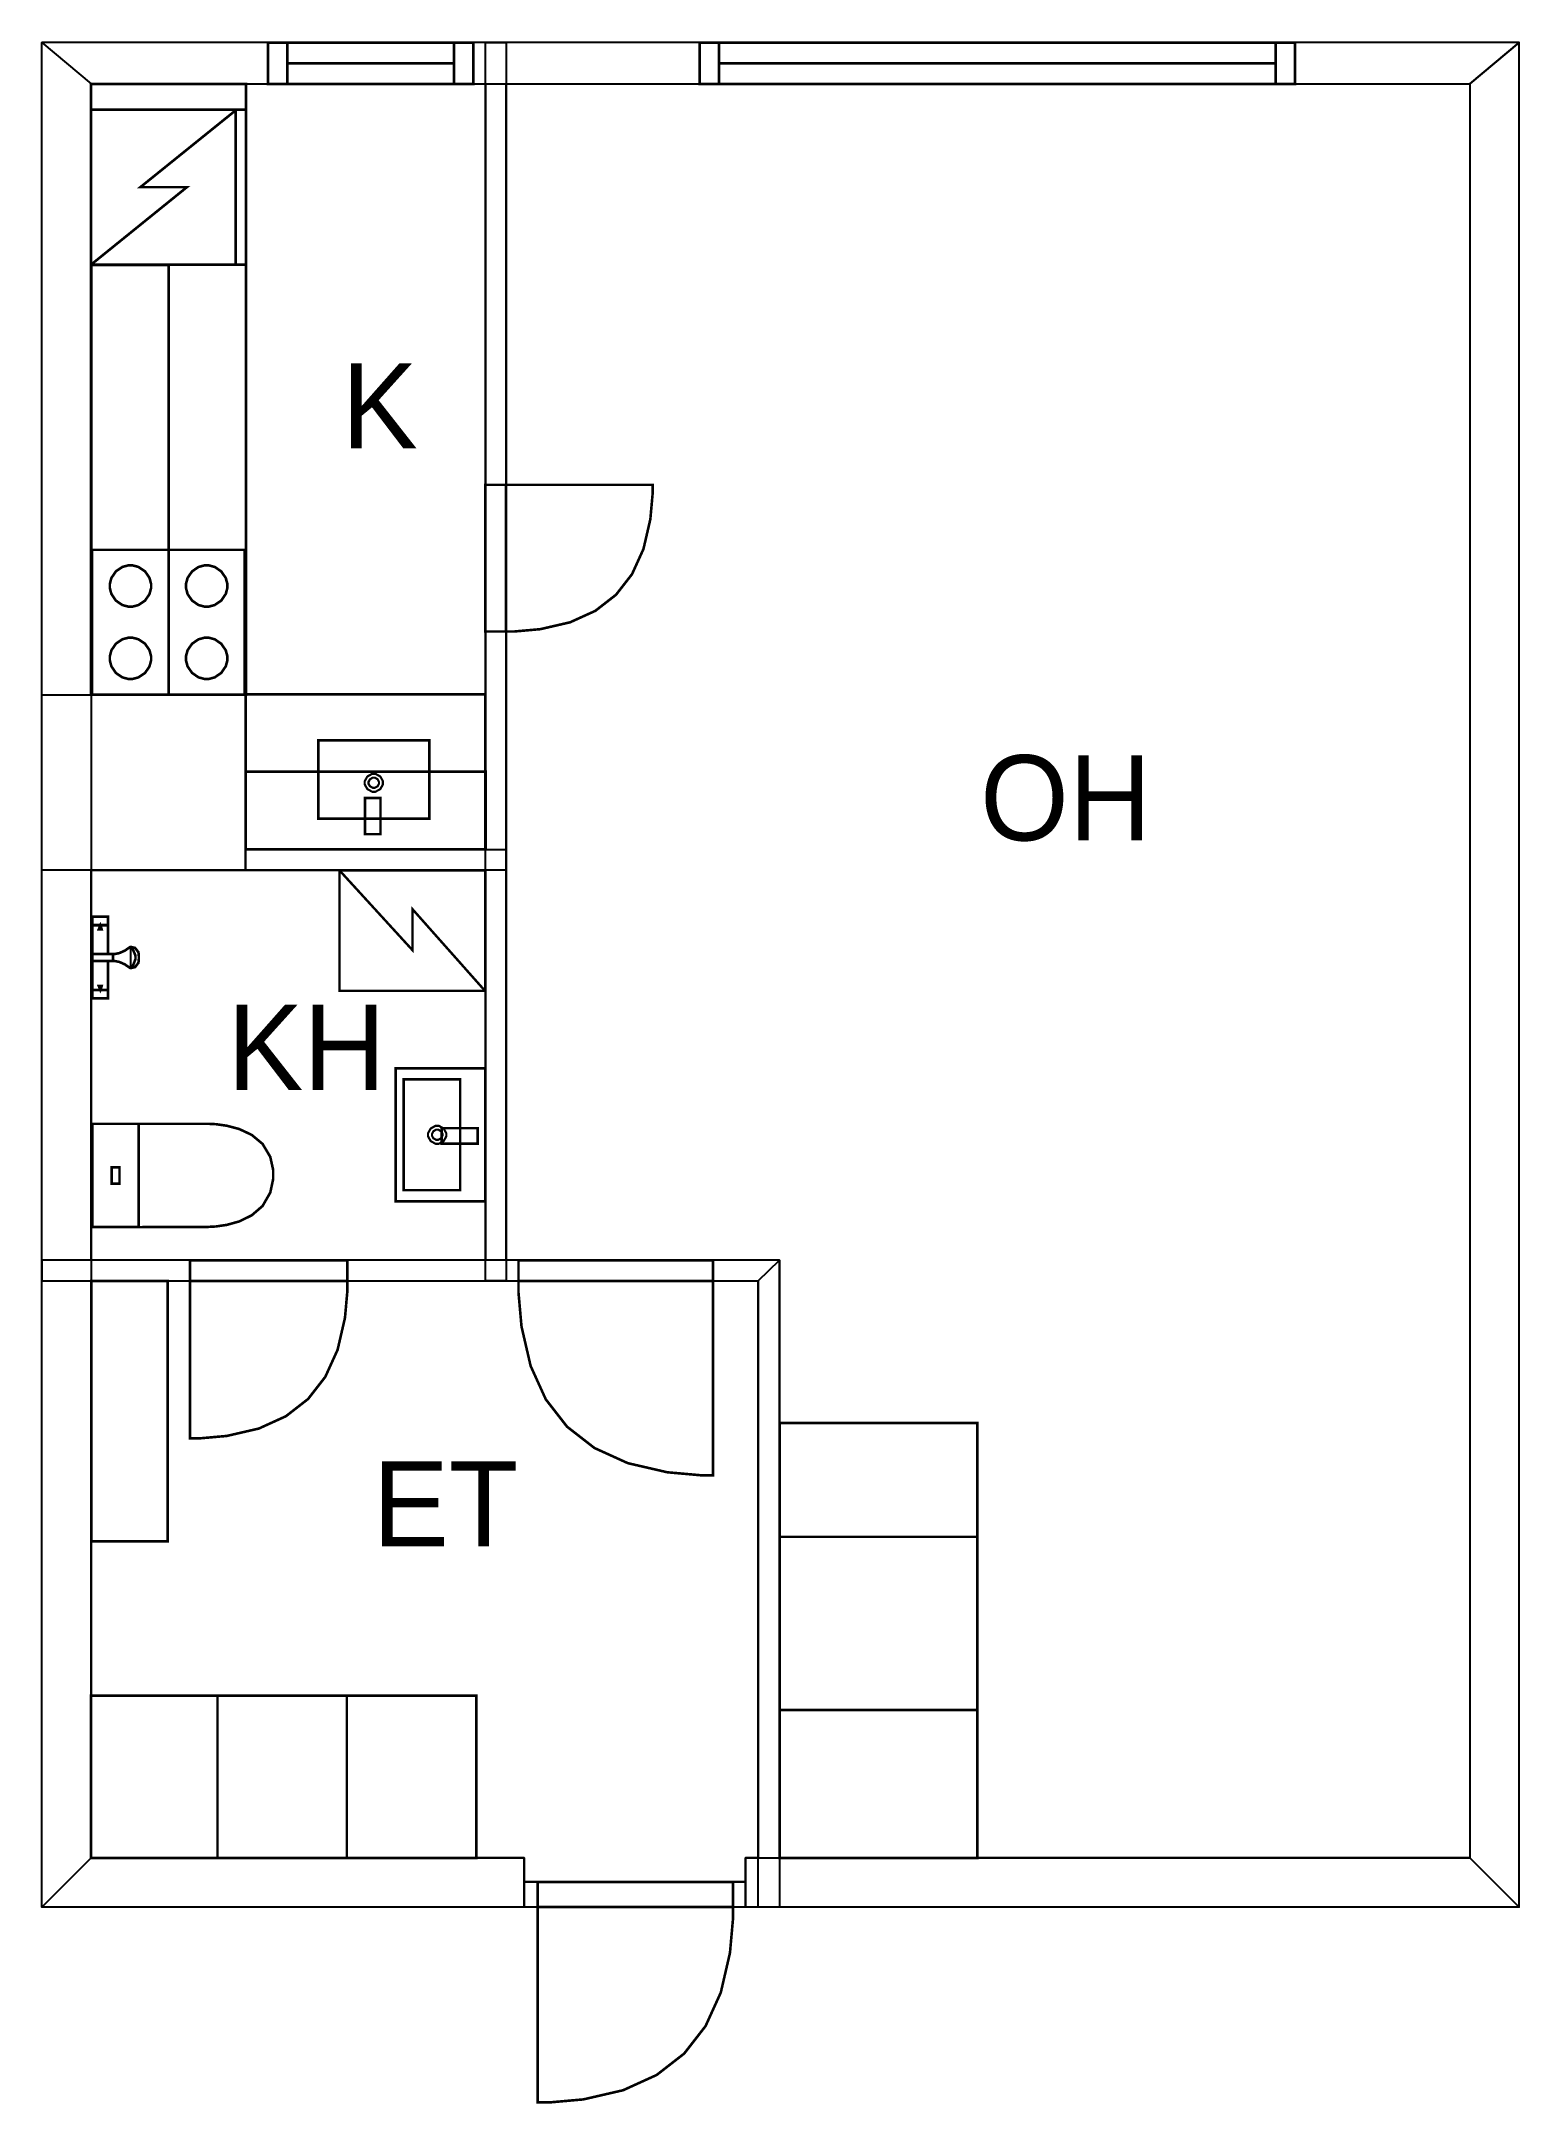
# Model space of a CAD drawing. Extents: x 0.29 to 6.25, y 0 to 8.32.
import ezdxf

# ---------------------------------------------------------------- set-up
doc = ezdxf.new("R2010")
doc.units = 0
doc.layers.get('0').update_dxf_attribs({"linetype": 'CONTINUOUS'})

msp = doc.modelspace()

# ---------------------------------------------------------------- linework, layer by layer
at = {"color": 0}
for points, const_width in [([(0.289279, 0.796929), (0.289279, 8.31435), (0.487196, 8.14768), (0.487196, 0.994846), (0.289279, 0.796929)], 0.002083), ([(1.20052, 8.31435), (2.02854, 8.31435), (2.02854, 8.14768), (1.20052, 8.14768), (1.20052, 8.31435)], 0.010417), ([(1.20052, 8.31435), (2.02854, 8.31435), (2.02854, 8.14768), (1.20052, 8.14768), (1.20052, 8.31435)], 0.010417), ([(2.94103, 8.31435), (5.34136, 8.31435), (5.34136, 8.14768), (2.94103, 8.14768), (2.94103, 8.31435)], 0.010417), ([(2.94103, 8.31435), (5.34136, 8.31435), (5.34136, 8.14768), (2.94103, 8.14768), (2.94103, 8.31435)], 0.010417), ([(6.04665, 8.14768), (6.04665, 0.994846), (6.24457, 0.796929), (6.24457, 8.31435), (6.04665, 8.14768)], 0.002083), ([(0.487196, 8.14768), (6.04665, 8.14768), (6.24457, 8.31435), (0.289279, 8.31435), (0.487196, 8.14768)], 0.002083), ([(2.07688, 8.31435), (2.16021, 8.31435), (2.16021, 3.3214), (2.07688, 3.3214), (2.07688, 8.31435)], 0.002083), ([(0.487196, 8.14763), (0.487196, 8.04346), (1.1122, 8.04346), (1.1122, 8.14763), (0.487196, 8.14763)], 0.010417), ([(0.487196, 8.04378), (0.487196, 7.41878), (1.1122, 7.41878), (1.1122, 8.04378), (0.487196, 8.04378)], 0.010417), ([(1.07053, 8.04378), (1.07053, 7.41878), (1.1122, 7.41878), (1.1122, 8.04378), (1.07053, 8.04378)], 0.010417), ([(0.487196, 7.41872), (0.487196, 5.68457), (1.1122, 5.68457), (1.1122, 7.41872), (0.487196, 7.41872)], 0.010417), ([(0.487847, 7.41758), (0.487847, 5.68457), (0.800347, 5.68457), (0.800347, 7.41758), (0.487847, 7.41758)], 0.010417), ([(2.07688, 6.53108), (2.16021, 6.53108), (2.16021, 5.93989), (2.07688, 5.93989), (2.07688, 6.53108)], 0.010417), ([(2.07688, 6.53108), (2.16021, 6.53108), (2.16021, 5.93989), (2.07688, 5.93989), (2.07688, 6.53108)], 0.010417), ([(2.16021, 5.93989), (2.19482, 5.93989), (2.29878, 5.94917), (2.41883, 5.97689), (2.52046, 6.02306), (2.60362, 6.08772), (2.66829, 6.17085), (2.71446, 6.27246), (2.74219, 6.39253), (2.75146, 6.49647), (2.75146, 6.53108), (2.16021, 6.53108), (2.16021, 5.93989)], 0.010417), ([(0.491374, 6.26904), (0.491374, 5.68571), (1.10688, 5.68571), (1.10688, 6.26904), (0.491374, 6.26904)], 0.010417), ([(0.646104, 6.20654), (0.654189, 6.20654), (0.678494, 6.20003), (0.705024, 6.18213), (0.722874, 6.15565), (0.729438, 6.13135), (0.729438, 6.12321), (0.729438, 6.11513), (0.722874, 6.09082), (0.705024, 6.06429), (0.678494, 6.04644), (0.654189, 6.03988), (0.646104, 6.03988), (0.637967, 6.03988), (0.613661, 6.04644), (0.587185, 6.06429), (0.569282, 6.09082), (0.562771, 6.11513), (0.562771, 6.12321), (0.562771, 6.13135), (0.569282, 6.15565), (0.587185, 6.18213), (0.613661, 6.20003), (0.637967, 6.20654), (0.646104, 6.20654)], 0.010417), ([(0.953342, 6.20654), (0.961426, 6.20654), (0.985732, 6.20003), (1.01226, 6.18213), (1.03011, 6.15565), (1.03668, 6.13135), (1.03668, 6.12321), (1.03668, 6.11513), (1.03011, 6.09082), (1.01226, 6.06429), (0.985732, 6.04644), (0.961426, 6.03988), (0.953342, 6.03988), (0.945204, 6.03988), (0.920844, 6.04644), (0.894368, 6.06429), (0.876519, 6.09082), (0.870008, 6.11513), (0.870008, 6.12321), (0.870008, 6.13135), (0.876519, 6.15565), (0.894368, 6.18213), (0.920844, 6.20003), (0.945204, 6.20654), (0.953342, 6.20654)], 0.010417), ([(0.646104, 5.91488), (0.654189, 5.91488), (0.678494, 5.90836), (0.705024, 5.89046), (0.722874, 5.86399), (0.729438, 5.83968), (0.729438, 5.83154), (0.729438, 5.82346), (0.722874, 5.79915), (0.705024, 5.77263), (0.678494, 5.75478), (0.654189, 5.74821), (0.646104, 5.74821), (0.637967, 5.74821), (0.613661, 5.75478), (0.587185, 5.77263), (0.569282, 5.79915), (0.562771, 5.82346), (0.562771, 5.83154), (0.562771, 5.83968), (0.569282, 5.86399), (0.587185, 5.89046), (0.613661, 5.90836), (0.637967, 5.91488), (0.646104, 5.91488)], 0.010417), ([(0.953342, 5.91488), (0.961426, 5.91488), (0.985732, 5.90836), (1.01226, 5.89046), (1.03011, 5.86399), (1.03668, 5.83968), (1.03668, 5.83154), (1.03668, 5.82346), (1.03011, 5.79915), (1.01226, 5.77263), (0.985732, 5.75478), (0.961426, 5.74821), (0.953342, 5.74821), (0.945204, 5.74821), (0.920844, 5.75478), (0.894368, 5.77263), (0.876519, 5.79915), (0.870008, 5.82346), (0.870008, 5.83154), (0.870008, 5.83968), (0.876519, 5.86399), (0.894368, 5.89046), (0.920844, 5.90836), (0.945204, 5.91488), (0.953342, 5.91488)], 0.010417), ([(0.289279, 5.68457), (1.10927, 5.68457), (1.10927, 4.97765), (0.289279, 4.97765), (0.289279, 5.68457)], 0.002083), ([(1.11133, 5.68664), (2.07682, 5.68664), (2.07682, 5.06164), (1.11133, 5.06164), (1.11133, 5.68664)], 0.010417), ([(1.40375, 5.50136), (1.85075, 5.50136), (1.85075, 5.18544), (1.40375, 5.18544), (1.40375, 5.50136)], 0.010417), ([(1.11127, 5.37414), (2.07785, 5.37414), (2.07785, 5.06164), (1.11127, 5.06164), (1.11127, 5.37414)], 0.010417), ([(1.59082, 5.32986), (1.59082, 5.33632), (1.60146, 5.35568), (1.62082, 5.36632), (1.62728, 5.36632), (1.63368, 5.36632), (1.65306, 5.35568), (1.66374, 5.33632), (1.66374, 5.32986), (1.66374, 5.32346), (1.65306, 5.3041), (1.63368, 5.2934), (1.62728, 5.2934), (1.62082, 5.2934), (1.60146, 5.3041), (1.59082, 5.32346), (1.59082, 5.32986)], 0.008333), ([(1.60644, 5.32986), (1.60644, 5.33356), (1.61253, 5.34462), (1.62358, 5.35069), (1.62728, 5.35069), (1.63092, 5.35069), (1.64199, 5.34462), (1.64811, 5.33356), (1.64811, 5.32986), (1.64811, 5.32622), (1.64199, 5.31515), (1.63092, 5.30903), (1.62728, 5.30903), (1.62358, 5.30903), (1.61253, 5.31515), (1.60644, 5.32622), (1.60644, 5.32986)], 0.008333), ([(1.59158, 5.26833), (1.65408, 5.26833), (1.65408, 5.1225), (1.59158, 5.1225), (1.59158, 5.26833)], 0.010417), ([(1.10927, 5.06099), (2.16021, 5.06099), (2.16021, 4.97765), (1.10927, 4.97765), (1.10927, 5.06099)], 0.002083), ([(1.4885, 4.97694), (2.07682, 4.97694), (2.07682, 4.49056), (1.4885, 4.49056), (1.4885, 4.97694)], 0.009806), ([(0.492404, 4.79036), (0.492404, 4.75499), (0.555935, 4.75499), (0.555935, 4.79036), (0.492404, 4.79036)], 0.010417), ([(0.492404, 4.75603), (0.492404, 4.63932), (0.555935, 4.63932), (0.555935, 4.75603), (0.492404, 4.75603)], 0.010417), ([(0.524685, 4.75499), (0.523438, 4.75179), (0.519586, 4.74214), (0.518446, 4.73936), (0.518446, 4.73936), (0.519857, 4.73936), (0.524143, 4.73936), (0.528429, 4.73936), (0.529893, 4.73936), (0.529893, 4.73936), (0.529243, 4.74175), (0.525825, 4.75174), (0.524685, 4.75499)], 0.010417), ([(0.492404, 4.61122), (0.492404, 4.63932), (0.575737, 4.63932), (0.575737, 4.63232), (0.575737, 4.61654), (0.575737, 4.61122), (0.554904, 4.61122), (0.508029, 4.61122), (0.492404, 4.61122)], 0.010417), ([(0.492404, 4.61122), (0.492404, 4.49457), (0.555935, 4.49457), (0.555935, 4.61122), (0.492404, 4.61122)], 0.010417), ([(0.492404, 4.49457), (0.492404, 4.46121), (0.555935, 4.46121), (0.555935, 4.49457), (0.492404, 4.49457)], 0.010417), ([(0.524685, 4.49457), (0.523438, 4.49783), (0.519586, 4.50749), (0.518446, 4.51019), (0.518446, 4.51019), (0.519857, 4.51019), (0.524143, 4.51019), (0.528429, 4.51019), (0.529893, 4.51019), (0.529893, 4.51019), (0.529243, 4.50786), (0.525825, 4.49789), (0.524685, 4.49457)], 0.010417), ([(1.71556, 4.17865), (1.71556, 3.64264), (2.07633, 3.64264), (2.07633, 4.17865), (1.71556, 4.17865)], 0.010417), ([(1.7474, 4.13396), (1.7474, 3.68728), (1.97532, 3.68728), (1.97532, 4.13396), (1.7474, 4.13396)], 0.010417), ([(0.492404, 3.95475), (0.492404, 3.53825), (0.679688, 3.53825), (0.679688, 3.95475), (0.492404, 3.95475)], 0.010417), ([(0.948025, 3.95475), (0.948025, 3.95475), (0.959744, 3.95486), (0.990722, 3.95324), (1.03456, 3.9471), (1.0848, 3.93371), (1.13498, 3.91015), (1.17882, 3.87369), (1.2098, 3.8215), (1.22157, 3.76844), (1.22157, 3.75076), (1.22157, 3.73247), (1.2098, 3.67763), (1.17882, 3.62358), (1.13498, 3.58578), (1.0848, 3.56131), (1.03456, 3.54731), (0.990722, 3.5409), (0.959744, 3.53917), (0.948025, 3.53922), (0.948025, 3.53922), (0.679688, 3.53819), (0.679688, 3.95475), (0.948025, 3.95475)], 0.010417), ([(1.88271, 3.87418), (1.87625, 3.87418), (1.85688, 3.88488), (1.84625, 3.90424), (1.84625, 3.91064), (1.84625, 3.9171), (1.85688, 3.93647), (1.87625, 3.9471), (1.88271, 3.9471), (1.88911, 3.9471), (1.90847, 3.93647), (1.91917, 3.9171), (1.91917, 3.91064), (1.91917, 3.90424), (1.90847, 3.88488), (1.88911, 3.87418), (1.88271, 3.87418)], 0.008333), ([(1.88271, 3.88981), (1.87901, 3.88981), (1.86794, 3.89594), (1.86187, 3.90701), (1.86187, 3.91064), (1.86187, 3.91433), (1.86794, 3.9254), (1.87901, 3.93147), (1.88271, 3.93147), (1.88633, 3.93147), (1.8974, 3.9254), (1.90354, 3.91433), (1.90354, 3.91064), (1.90354, 3.90701), (1.8974, 3.89594), (1.88633, 3.88981), (1.88271, 3.88981)], 0.008333), ([(1.90044, 3.93739), (1.90044, 3.87489), (2.04628, 3.87489), (2.04628, 3.93739), (1.90044, 3.93739)], 0.010417), ([(0.570258, 3.77962), (0.570258, 3.71338), (0.601833, 3.71338), (0.601833, 3.77962), (0.570258, 3.77962)], 0.010417), ([(0.88596, 3.40474), (1.52094, 3.40474), (1.52094, 3.3214), (0.88596, 3.3214), (0.88596, 3.40474)], 0.010417), ([(0.88596, 3.40474), (1.52094, 3.40474), (1.52094, 3.3214), (0.88596, 3.3214), (0.88596, 3.40474)], 0.010417), ([(2.2105, 3.40474), (2.99436, 3.40474), (2.99436, 3.3214), (2.2105, 3.3214), (2.2105, 3.40474)], 0.010417), ([(2.2105, 3.40474), (2.99436, 3.40474), (2.99436, 3.3214), (2.2105, 3.3214), (2.2105, 3.40474)], 0.010417), ([(3.26281, 3.40474), (0.289279, 3.40474), (0.289279, 3.3214), (3.17643, 3.3214), (3.26281, 3.40474)], 0.002083), ([(0.487847, 3.3214), (0.487847, 2.27111), (0.796115, 2.27111), (0.796115, 3.3214), (0.487847, 3.3214)], 0.010417), ([(1.52094, 3.3214), (1.52094, 3.28424), (1.51101, 3.17264), (1.48122, 3.04363), (1.43158, 2.93451), (1.36214, 2.84521), (1.27284, 2.77576), (1.16374, 2.72613), (1.03472, 2.69635), (0.923122, 2.68642), (0.88596, 2.68642), (0.88596, 3.3214), (1.52094, 3.3214)], 0.010417), ([(2.2105, 3.3214), (2.2105, 3.2755), (2.22271, 3.13769), (2.2595, 2.97846), (2.32069, 2.84375), (2.40647, 2.73351), (2.51665, 2.64779), (2.65142, 2.58653), (2.8106, 2.54981), (2.9484, 2.53754), (2.99436, 2.53754), (2.99436, 3.3214), (2.2105, 3.3214)], 0.010417), ([(3.17643, 0.796929), (3.17643, 3.3214), (3.26281, 3.40474), (3.26281, 0.796929), (3.17643, 0.796929)], 0.002083), ([(3.26307, 2.7481), (3.26307, 2.28956), (4.06082, 2.28956), (4.06082, 2.7481), (3.26307, 2.7481)], 0.010417), ([(3.26307, 2.28956), (3.26307, 1.59104), (4.06082, 1.59104), (4.06082, 2.28956), (3.26307, 2.28956)], 0.010417), ([(0.487196, 1.64947), (0.997017, 1.64947), (0.997017, 0.995008), (0.487196, 0.995008), (0.487196, 1.64947)], 0.010417), ([(0.997017, 1.64947), (1.51856, 1.64947), (1.51856, 0.995008), (0.997017, 0.995008), (0.997017, 1.64947)], 0.010417), ([(1.51856, 1.64947), (2.04015, 1.64947), (2.04015, 0.995008), (1.51856, 0.995008), (1.51856, 1.64947)], 0.010417), ([(3.26307, 1.59099), (3.26307, 0.994846), (4.06082, 0.994846), (4.06082, 1.59099), (3.26307, 1.59099)], 0.010417), ([(2.23313, 0.796929), (0.289279, 0.796929), (0.487196, 0.994846), (2.23313, 0.994846), (2.23313, 0.796929)], 0.002083), ([(6.24457, 0.796929), (3.12614, 0.796929), (3.12614, 0.994846), (6.04665, 0.994846), (6.24457, 0.796929)], 0.002083), ([(2.23313, 0.897894), (3.12614, 0.897894), (3.12614, 0.796929), (2.23313, 0.796929), (2.23313, 0.897894)], 0.002083), ([(2.2876, 0.897894), (3.07553, 0.897894), (3.07553, 0.796929), (2.2876, 0.796929), (2.2876, 0.897894)], 0.010417), ([(2.2876, 0.897894), (3.07553, 0.897894), (3.07553, 0.796929), (2.2876, 0.796929), (2.2876, 0.897894)], 0.010417), ([(3.07553, 0.796929), (3.07553, 0.750814), (3.06321, 0.612304), (3.02626, 0.452257), (2.96468, 0.31684), (2.87853, 0.206), (2.76768, 0.119846), (2.63226, 0.058268), (2.47222, 0.021322), (2.33371, 0.009006), (2.2876, 0.009006), (2.2876, 0.796929), (3.07553, 0.796929)], 0.010417)]:
    msp.add_lwpolyline(points, close=True, dxfattribs=dict(at, const_width=const_width))
for points, const_width in [([(1.2787, 8.14763), (1.2787, 8.31429)], 0.010417), ([(1.95047, 8.14763), (1.95047, 8.31429)], 0.010417), ([(3.01921, 8.14763), (3.01921, 8.31429)], 0.010417), ([(5.26318, 8.14763), (5.26318, 8.31429)], 0.010417), ([(1.2787, 8.23096), (1.95047, 8.23096)], 0.010417), ([(3.01921, 8.23096), (5.26318, 8.23096)], 0.010417), ([(0.487196, 7.41878), (0.873643, 7.73128), (0.686143, 7.73128), (1.07368, 8.04378)], 0.010417), ([(1.4885, 4.97694), (1.78364, 4.65429), (1.78364, 4.81967), (2.07585, 4.49056)], 0.009806), ([(0.575737, 4.61122), (0.582032, 4.61122), (0.600965, 4.60758), (0.623372, 4.59771), (0.627821, 4.59457), (0.62934, 4.59353), (0.643989, 4.58339), (0.645562, 4.58311), (0.648383, 4.58263), (0.664931, 4.58675), (0.677789, 4.60346), (0.678874, 4.60915), (0.67909, 4.61046), (0.679904, 4.62201), (0.679904, 4.62582), (0.679904, 4.62478), (0.679904, 4.62896), (0.67909, 4.64014), (0.678874, 4.64144), (0.677789, 4.64719), (0.664931, 4.66385), (0.648383, 4.66803), (0.645562, 4.66749), (0.643989, 4.66726), (0.62934, 4.65707), (0.627821, 4.65603), (0.623372, 4.65294), (0.600965, 4.64301), (0.582032, 4.63932), (0.575737, 4.63932)], 0.010417), ([(0.646593, 4.58311), (0.647081, 4.58339), (0.657226, 4.59521), (0.666396, 4.61897), (0.666396, 4.62685), (0.666124, 4.63314), (0.656847, 4.65576), (0.647081, 4.66699), (0.646593, 4.66749)], 0.010417)]:
    msp.add_lwpolyline(points, dxfattribs=dict(at, const_width=const_width))
for points in [[(0.487196, 8.14768), (6.04665, 8.14768), (6.24457, 8.31435), (0.289279, 8.31435), (0.487196, 8.14768)], [(0.289279, 0.796929), (0.289279, 8.31435), (0.487196, 8.14768), (0.487196, 0.994846), (0.289279, 0.796929)], [(2.07688, 8.31435), (2.16021, 8.31435), (2.16021, 3.3214), (2.07688, 3.3214), (2.07688, 8.31435)], [(6.04665, 8.14768), (6.04665, 0.994846), (6.24457, 0.796929), (6.24457, 8.31435), (6.04665, 8.14768)], [(0.289279, 5.68457), (1.10927, 5.68457), (1.10927, 4.97765), (0.289279, 4.97765), (0.289279, 5.68457)], [(1.10927, 5.06099), (2.16021, 5.06099), (2.16021, 4.97765), (1.10927, 4.97765), (1.10927, 5.06099)], [(3.26281, 3.40474), (0.289279, 3.40474), (0.289279, 3.3214), (3.17643, 3.3214), (3.26281, 3.40474)], [(3.17643, 0.796929), (3.17643, 3.3214), (3.26281, 3.40474), (3.26281, 0.796929), (3.17643, 0.796929)], [(2.23313, 0.796929), (0.289279, 0.796929), (0.487196, 0.994846), (2.23313, 0.994846), (2.23313, 0.796929)], [(6.24457, 0.796929), (3.12614, 0.796929), (3.12614, 0.994846), (6.04665, 0.994846), (6.24457, 0.796929)], [(2.23313, 0.897894), (3.12614, 0.897894), (3.12614, 0.796929), (2.23313, 0.796929), (2.23313, 0.897894)]]:
    msp.add_lwpolyline(points, close=True, dxfattribs=at)
at = {"color": 7}
for points in [[(1.20052, 8.31435), (2.02854, 8.31435), (2.02854, 8.14768), (1.20052, 8.14768), (1.20052, 8.31435)], [(1.20052, 8.31435), (2.02854, 8.31435), (2.02854, 8.14768), (1.20052, 8.14768), (1.20052, 8.31435)], [(2.94103, 8.31435), (5.34136, 8.31435), (5.34136, 8.14768), (2.94103, 8.14768), (2.94103, 8.31435)], [(2.94103, 8.31435), (5.34136, 8.31435), (5.34136, 8.14768), (2.94103, 8.14768), (2.94103, 8.31435)], [(2.07688, 5.06099), (1.10927, 5.06099), (1.10927, 4.97765), (2.07688, 4.97765), (2.07688, 4.97694), (0.487196, 4.97694), (0.487196, 4.97765), (1.10927, 4.97765), (1.10927, 5.68457), (0.487196, 5.68457), (0.487196, 8.14768), (2.07688, 8.14768), (2.07688, 5.06099)], [(0.487196, 8.14763), (1.1122, 8.14763), (1.1122, 8.04346), (0.487196, 8.04346), (0.487196, 8.14763)], [(6.04665, 0.994846), (3.26281, 0.994846), (3.26281, 3.40474), (2.16021, 3.40474), (2.16021, 8.14768), (6.04665, 8.14768), (6.04665, 0.994846)], [(0.487196, 8.04378), (1.1122, 8.04378), (1.1122, 7.41878), (0.487196, 7.41878), (0.487196, 8.04378)], [(1.07053, 8.04378), (1.1122, 8.04378), (1.1122, 7.41878), (1.07053, 7.41878), (1.07053, 8.04378)], [(0.487196, 7.41872), (1.1122, 7.41872), (1.1122, 5.68457), (0.487196, 5.68457), (0.487196, 7.41872)], [(2.07688, 6.53108), (2.16021, 6.53108), (2.16021, 5.93989), (2.07688, 5.93989), (2.07688, 6.53108)], [(2.07688, 6.53108), (2.16021, 6.53108), (2.16021, 5.93989), (2.07688, 5.93989), (2.07688, 6.53108)], [(0.491374, 6.26904), (1.10688, 6.26904), (1.10688, 5.68571), (0.491374, 5.68571), (0.491374, 6.26904)], [(0.646104, 6.20654), (0.654189, 6.20654), (0.678494, 6.20003), (0.705024, 6.18213), (0.722874, 6.15565), (0.729438, 6.13135), (0.729438, 6.12321), (0.729438, 6.11513), (0.722874, 6.09082), (0.705024, 6.06429), (0.678494, 6.04644), (0.654189, 6.03988), (0.646104, 6.03988), (0.637967, 6.03988), (0.613661, 6.04644), (0.587185, 6.06429), (0.569282, 6.09082), (0.562771, 6.11513), (0.562771, 6.12321), (0.562771, 6.13135), (0.569282, 6.15565), (0.587185, 6.18213), (0.613661, 6.20003), (0.637967, 6.20654), (0.646104, 6.20654)], [(0.953342, 6.20654), (0.961426, 6.20654), (0.985732, 6.20003), (1.01226, 6.18213), (1.03011, 6.15565), (1.03668, 6.13135), (1.03668, 6.12321), (1.03668, 6.11513), (1.03011, 6.09082), (1.01226, 6.06429), (0.985732, 6.04644), (0.961426, 6.03988), (0.953342, 6.03988), (0.945204, 6.03988), (0.920844, 6.04644), (0.894368, 6.06429), (0.876519, 6.09082), (0.870008, 6.11513), (0.870008, 6.12321), (0.870008, 6.13135), (0.876519, 6.15565), (0.894368, 6.18213), (0.920844, 6.20003), (0.945204, 6.20654), (0.953342, 6.20654)], [(0.646104, 5.91488), (0.654189, 5.91488), (0.678494, 5.90836), (0.705024, 5.89046), (0.722874, 5.86399), (0.729438, 5.83968), (0.729438, 5.83154), (0.729438, 5.82346), (0.722874, 5.79915), (0.705024, 5.77263), (0.678494, 5.75478), (0.654189, 5.74821), (0.646104, 5.74821), (0.637967, 5.74821), (0.613661, 5.75478), (0.587185, 5.77263), (0.569282, 5.79915), (0.562771, 5.82346), (0.562771, 5.83154), (0.562771, 5.83968), (0.569282, 5.86399), (0.587185, 5.89046), (0.613661, 5.90836), (0.637967, 5.91488), (0.646104, 5.91488)], [(0.953342, 5.91488), (0.961426, 5.91488), (0.985732, 5.90836), (1.01226, 5.89046), (1.03011, 5.86399), (1.03668, 5.83968), (1.03668, 5.83154), (1.03668, 5.82346), (1.03011, 5.79915), (1.01226, 5.77263), (0.985732, 5.75478), (0.961426, 5.74821), (0.953342, 5.74821), (0.945204, 5.74821), (0.920844, 5.75478), (0.894368, 5.77263), (0.876519, 5.79915), (0.870008, 5.82346), (0.870008, 5.83154), (0.870008, 5.83968), (0.876519, 5.86399), (0.894368, 5.89046), (0.920844, 5.90836), (0.945204, 5.91488), (0.953342, 5.91488)], [(1.11133, 5.68664), (2.07682, 5.68664), (2.07682, 5.06164), (1.11133, 5.06164), (1.11133, 5.68664)], [(1.40375, 5.50136), (1.85075, 5.50136), (1.85075, 5.18544), (1.40375, 5.18544), (1.40375, 5.50136)], [(1.59082, 5.32986), (1.59082, 5.33632), (1.60146, 5.35568), (1.62082, 5.36632), (1.62728, 5.36632), (1.63368, 5.36632), (1.65306, 5.35568), (1.66374, 5.33632), (1.66374, 5.32986), (1.66374, 5.32346), (1.65306, 5.3041), (1.63368, 5.2934), (1.62728, 5.2934), (1.62082, 5.2934), (1.60146, 5.3041), (1.59082, 5.32346), (1.59082, 5.32986)], [(1.60644, 5.32986), (1.60644, 5.33356), (1.61253, 5.34462), (1.62358, 5.35069), (1.62728, 5.35069), (1.63092, 5.35069), (1.64199, 5.34462), (1.64811, 5.33356), (1.64811, 5.32986), (1.64811, 5.32622), (1.64199, 5.31515), (1.63092, 5.30903), (1.62728, 5.30903), (1.62358, 5.30903), (1.61253, 5.31515), (1.60644, 5.32622), (1.60644, 5.32986)], [(1.59158, 5.26833), (1.65408, 5.26833), (1.65408, 5.1225), (1.59158, 5.1225), (1.59158, 5.26833)], [(0.487196, 4.97694), (2.07688, 4.97694), (2.07688, 3.40474), (0.487196, 3.40474), (0.487196, 4.97694)], [(1.4885, 4.97694), (2.07682, 4.97694), (2.07682, 4.49056), (1.4885, 4.49056), (1.4885, 4.97694)], [(0.492404, 4.79036), (0.555935, 4.79036), (0.555935, 4.75499), (0.492404, 4.75499), (0.492404, 4.79036)], [(0.492404, 4.75603), (0.555935, 4.75603), (0.555935, 4.63932), (0.492404, 4.63932), (0.492404, 4.75603)], [(0.524685, 4.75499), (0.523438, 4.75179), (0.519586, 4.74214), (0.518446, 4.73936), (0.518446, 4.73936), (0.519857, 4.73936), (0.524143, 4.73936), (0.528429, 4.73936), (0.529893, 4.73936), (0.529893, 4.73936), (0.529243, 4.74175), (0.525825, 4.75174), (0.524685, 4.75499)], [(0.575737, 4.61122), (0.582032, 4.61122), (0.600965, 4.60758), (0.623372, 4.59771), (0.627821, 4.59457), (0.62934, 4.59353), (0.643989, 4.58339), (0.645562, 4.58311), (0.648383, 4.58263), (0.664931, 4.58675), (0.677789, 4.60346), (0.678874, 4.60915), (0.67909, 4.61046), (0.679904, 4.62201), (0.679904, 4.62582), (0.679904, 4.62478), (0.679904, 4.62896), (0.67909, 4.64014), (0.678874, 4.64144), (0.677789, 4.64719), (0.664931, 4.66385), (0.648383, 4.66803), (0.645562, 4.66749), (0.643989, 4.66726), (0.62934, 4.65707), (0.627821, 4.65603), (0.623372, 4.65294), (0.600965, 4.64301), (0.582032, 4.63932), (0.575737, 4.63932)], [(0.646593, 4.58311), (0.647081, 4.58339), (0.657226, 4.59521), (0.666396, 4.61897), (0.666396, 4.62685), (0.666124, 4.63314), (0.656847, 4.65576), (0.647081, 4.66699), (0.646593, 4.66749)], [(0.492404, 4.61122), (0.492404, 4.63932), (0.575737, 4.63932), (0.575737, 4.63232), (0.575737, 4.61654), (0.575737, 4.61122), (0.554904, 4.61122), (0.508029, 4.61122), (0.492404, 4.61122)], [(0.492404, 4.61122), (0.555935, 4.61122), (0.555935, 4.49457), (0.492404, 4.49457), (0.492404, 4.61122)], [(0.492404, 4.49457), (0.555935, 4.49457), (0.555935, 4.46121), (0.492404, 4.46121), (0.492404, 4.49457)], [(0.524685, 4.49457), (0.523438, 4.49783), (0.519586, 4.50749), (0.518446, 4.51019), (0.518446, 4.51019), (0.519857, 4.51019), (0.524143, 4.51019), (0.528429, 4.51019), (0.529893, 4.51019), (0.529893, 4.51019), (0.529243, 4.50786), (0.525825, 4.49789), (0.524685, 4.49457)], [(1.71556, 4.17865), (2.07633, 4.17865), (2.07633, 3.64264), (1.71556, 3.64264), (1.71556, 4.17865)], [(1.7474, 4.13396), (1.97532, 4.13396), (1.97532, 3.68728), (1.7474, 3.68728), (1.7474, 4.13396)], [(0.492404, 3.95475), (0.679688, 3.95475), (0.679688, 3.53825), (0.492404, 3.53825), (0.492404, 3.95475)], [(0.948025, 3.95475), (0.948025, 3.95475), (0.959744, 3.95486), (0.990722, 3.95324), (1.03456, 3.9471), (1.0848, 3.93371), (1.13498, 3.91015), (1.17882, 3.87369), (1.2098, 3.8215), (1.22157, 3.76844), (1.22157, 3.75076), (1.22157, 3.73247), (1.2098, 3.67763), (1.17882, 3.62358), (1.13498, 3.58578), (1.0848, 3.56131), (1.03456, 3.54731), (0.990722, 3.5409), (0.959744, 3.53917), (0.948025, 3.53922), (0.948025, 3.53922), (0.679688, 3.53819), (0.679688, 3.95475), (0.948025, 3.95475)], [(1.88271, 3.87418), (1.87625, 3.87418), (1.85688, 3.88488), (1.84625, 3.90424), (1.84625, 3.91064), (1.84625, 3.9171), (1.85688, 3.93647), (1.87625, 3.9471), (1.88271, 3.9471), (1.88911, 3.9471), (1.90847, 3.93647), (1.91917, 3.9171), (1.91917, 3.91064), (1.91917, 3.90424), (1.90847, 3.88488), (1.88911, 3.87418), (1.88271, 3.87418)], [(1.88271, 3.88981), (1.87901, 3.88981), (1.86794, 3.89594), (1.86187, 3.90701), (1.86187, 3.91064), (1.86187, 3.91433), (1.86794, 3.9254), (1.87901, 3.93147), (1.88271, 3.93147), (1.88633, 3.93147), (1.8974, 3.9254), (1.90354, 3.91433), (1.90354, 3.91064), (1.90354, 3.90701), (1.8974, 3.89594), (1.88633, 3.88981), (1.88271, 3.88981)], [(1.90044, 3.93739), (2.04628, 3.93739), (2.04628, 3.87489), (1.90044, 3.87489), (1.90044, 3.93739)], [(0.570258, 3.77962), (0.601833, 3.77962), (0.601833, 3.71338), (0.570258, 3.71338), (0.570258, 3.77962)], [(0.88596, 3.40474), (1.52094, 3.40474), (1.52094, 3.3214), (0.88596, 3.3214), (0.88596, 3.40474)], [(0.88596, 3.40474), (1.52094, 3.40474), (1.52094, 3.3214), (0.88596, 3.3214), (0.88596, 3.40474)], [(2.2105, 3.40474), (2.99436, 3.40474), (2.99436, 3.3214), (2.2105, 3.3214), (2.2105, 3.40474)], [(2.2105, 3.40474), (2.99436, 3.40474), (2.99436, 3.3214), (2.2105, 3.3214), (2.2105, 3.40474)], [(3.17643, 0.994846), (3.12614, 0.994846), (3.12614, 0.897894), (2.23313, 0.897894), (2.23313, 0.994846), (0.487196, 0.994846), (0.487196, 3.3214), (3.17643, 3.3214), (3.17643, 0.994846)], [(0.487847, 3.3214), (0.796115, 3.3214), (0.796115, 2.27111), (0.487847, 2.27111), (0.487847, 3.3214)], [(3.26307, 2.7481), (4.06082, 2.7481), (4.06082, 2.28956), (3.26307, 2.28956), (3.26307, 2.7481)], [(3.26307, 2.28956), (4.06082, 2.28956), (4.06082, 1.59104), (3.26307, 1.59104), (3.26307, 2.28956)], [(0.487196, 1.64947), (0.997017, 1.64947), (0.997017, 0.995008), (0.487196, 0.995008), (0.487196, 1.64947)], [(0.997017, 1.64947), (1.51856, 1.64947), (1.51856, 0.995008), (0.997017, 0.995008), (0.997017, 1.64947)], [(1.51856, 1.64947), (2.04015, 1.64947), (2.04015, 0.995008), (1.51856, 0.995008), (1.51856, 1.64947)], [(3.26307, 1.59099), (4.06082, 1.59099), (4.06082, 0.994846), (3.26307, 0.994846), (3.26307, 1.59099)], [(2.2876, 0.897894), (3.07553, 0.897894), (3.07553, 0.796929), (2.2876, 0.796929), (2.2876, 0.897894)], [(2.2876, 0.897894), (3.07553, 0.897894), (3.07553, 0.796929), (2.2876, 0.796929), (2.2876, 0.897894)]]:
    msp.add_lwpolyline(points, close=True, dxfattribs=at)
at = {"color": 7, "const_width": 0.002083}
for points in [[(2.07688, 5.06099), (1.10927, 5.06099), (1.10927, 4.97765), (2.07688, 4.97765), (2.07688, 4.97694), (0.487196, 4.97694), (0.487196, 4.97765), (1.10927, 4.97765), (1.10927, 5.68457), (0.487196, 5.68457), (0.487196, 8.14768), (2.07688, 8.14768), (2.07688, 5.06099)], [(6.04665, 0.994846), (3.26281, 0.994846), (3.26281, 3.40474), (2.16021, 3.40474), (2.16021, 8.14768), (6.04665, 8.14768), (6.04665, 0.994846)], [(0.487196, 4.97694), (2.07688, 4.97694), (2.07688, 3.40474), (0.487196, 3.40474), (0.487196, 4.97694)], [(3.17643, 0.994846), (3.12614, 0.994846), (3.12614, 0.897894), (2.23313, 0.897894), (2.23313, 0.994846), (0.487196, 0.994846), (0.487196, 3.3214), (3.17643, 3.3214), (3.17643, 0.994846)]]:
    msp.add_lwpolyline(points, close=True, dxfattribs=at)

# ---------------------------------------------------------------- texts
at = {"color": 0}
for s, p in [('K', (1.49804, 6.67781)), ('OH', (4.07182, 5.09733)), ('KH', (1.03607, 4.09129)), ('ET', (1.62294, 2.25071))]:
    msp.add_text(s, height=0.34375, dxfattribs=at).set_placement(p)

doc.saveas('drawing.dxf')
